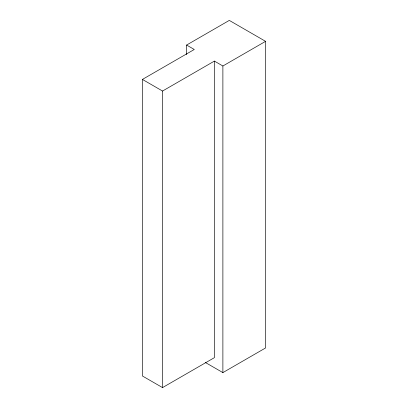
<?xml version="1.0" encoding="UTF-8"?>
<svg xmlns="http://www.w3.org/2000/svg" width="408" height="408" viewBox="0 0 408 408"><rect width="100%" height="100%" fill="white"/><g stroke="black" fill="none" stroke-linecap="round" stroke-linejoin="round"><path stroke-width="0.61" d="M186.609 54.611L186.609 45.048L229.301 20.4L265.577 41.346L265.577 347.958L222.885 372.601L205.316 362.457M265.577 41.346L222.885 65.989L214.399 61.093L214.399 357.658L162.537 387.6L142.423 375.987L142.423 79.422L194.285 49.48L186.609 45.048M142.423 79.422L162.537 91.035L214.399 61.093M222.885 65.989L222.885 372.601M162.537 91.035L162.537 387.6"/></g></svg>
